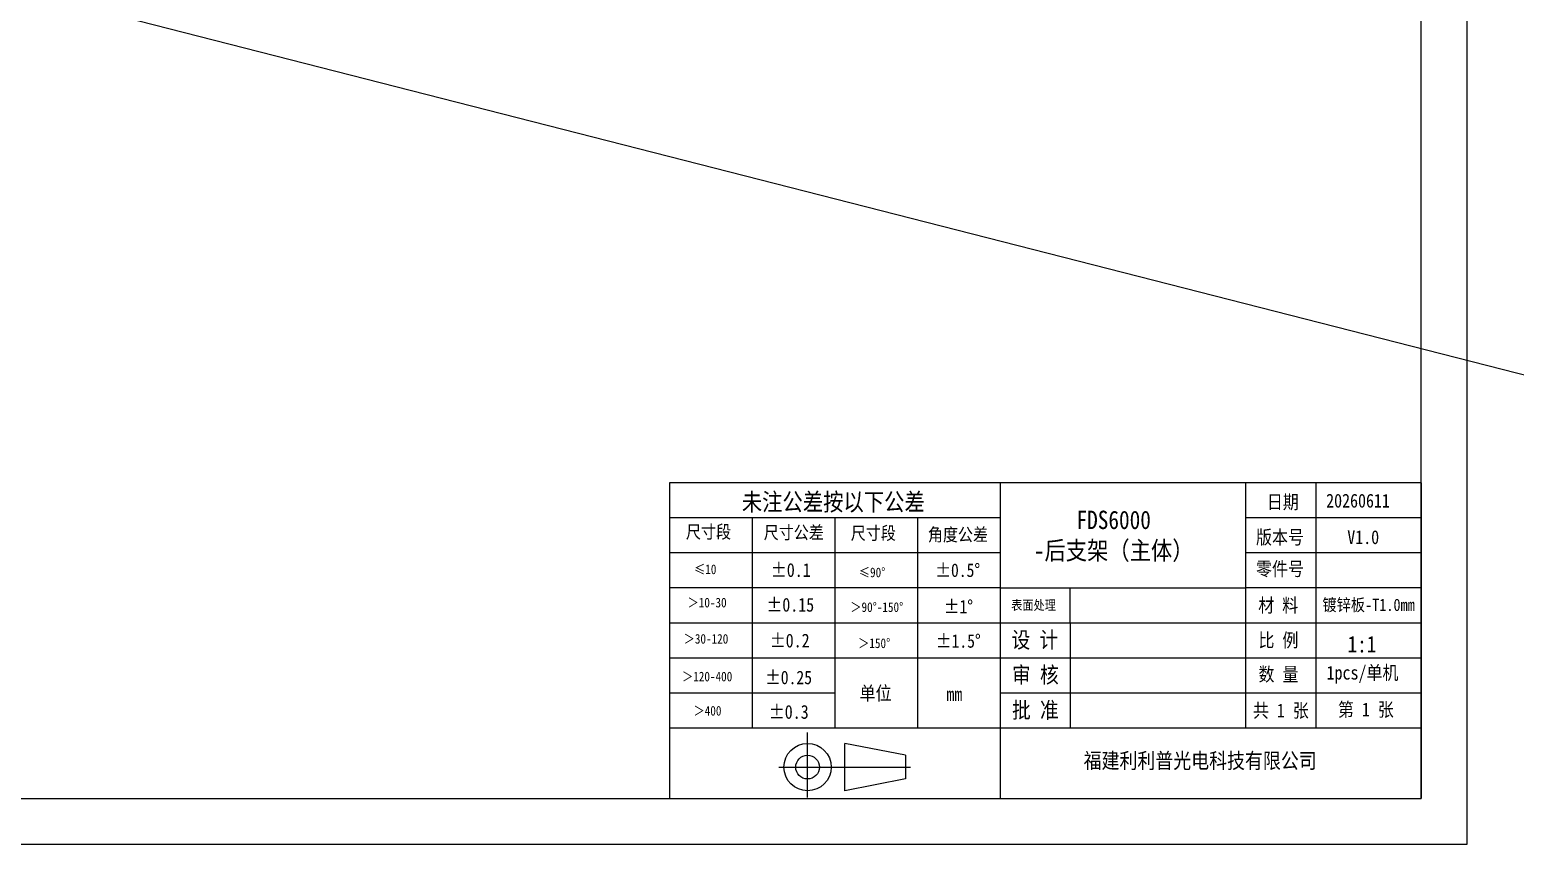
# Model space of a CAD drawing. Header units: millimetres. Extents: x 0 to 8948, y -1340 to 1100.
# Drawn here: x 2491 to 3300, y 0 to 443 of the extents above; entities that cross this region are included whole.
import ezdxf

# ---------------------------------------------------------------- set-up
doc = ezdxf.new("R2010")
doc.units = ezdxf.units.MM
doc.header["$LTSCALE"] = 85.25
doc.layers.get('0').update_dxf_attribs({"linetype": 'CONTINUOUS'})
doc.layers.add('01___PRT_ALL_DTM_PLN', color=7, linetype='CONTINUOUS')
doc.styles.get("Standard").update_dxf_attribs({"font": 'txt', "width": 0.85})

msp = doc.modelspace()

# ---------------------------------------------------------------- linework, layer by layer
for p, q in [((0, 1100), (4304.922, 0)), ((3248.341, 196.801), (2839.146, 196.801)), ((2839.146, 196.801), (2839.146, 25)), ((3019.146, 196.801), (3019.146, 25)), ((3152.705, 196.801), (3152.705, 63.178)), ((3191.074, 196.801), (3191.074, 63.814)), ((3248.341, 196.801), (3248.341, 25)), ((3019.146, 177.712), (2839.146, 177.712)), ((2884.146, 177.712), (2884.146, 63.205)), ((2929.146, 177.712), (2929.146, 63.205)), ((2974.146, 177.712), (2974.146, 63.205)), ((3248.341, 177.712), (3152.705, 177.712)), ((3019.146, 158.623), (2839.146, 158.623)), ((3248.341, 158.623), (3152.705, 158.623)), ((3019.146, 139.534), (2839.146, 139.534)), ((3019.146, 139.534), (3152.705, 139.534)), ((3057.324, 120.445), (3057.324, 139.534)), ((3248.341, 139.534), (3152.705, 139.534)), ((3019.146, 120.445), (2839.146, 120.445)), ((3248.341, 120.445), (3019.146, 120.445)), ((3057.324, 120.445), (3057.324, 63.178)), ((3248.341, 101.356), (2839.146, 101.356)), ((2929.146, 82.294), (2839.146, 82.294)), ((3248.341, 82.267), (3019.146, 82.267)), ((3019.146, 63.205), (2839.146, 63.205)), ((3248.341, 63.178), (3019.146, 63.178)), ((2967.579, 48.447), (2934.503, 54.882)), ((2967.579, 48.447), (2967.579, 35.576)), ((2967.579, 35.576), (2934.503, 29.141)), ((2839.146, 25), (3248.341, 25))]:
    msp.add_line(p, q)
at = {"color": 7, "linetype": 'Continuous'}
for p, q in [((3273.341, 0), (3273.341, 1100)), ((1723.341, 0), (3273.341, 0))]:
    msp.add_line(p, q, dxfattribs=at)
at = {"lineweight": -3}
for p, q in [((2914.293, 25.561), (2914.293, 60.913)), ((2934.503, 29.141), (2934.503, 54.882)), ((2898.584, 42.011), (2970.369, 42.011))]:
    msp.add_line(p, q, dxfattribs=at)
at = {"color": 7, "linetype": 'Continuous'}
msp.add_lwpolyline([(1748.341, 25), (3248.341, 25), (3248.341, 1075), (1748.341, 1075)], close=True, dxfattribs=at)
at = {"lineweight": -3}
for radius in [12.871, 6.435]:
    msp.add_circle((2914.293, 42.011), radius, dxfattribs=at)

# ---------------------------------------------------------------- texts
for s, insert, char_height, width, attachment_point in [('{\\f宋体|b0|i0|c134|p54;未注公差按以下公差}', (2928.303, 185.857), 9.5445, 169.57989, 5), ('{\\fSimSun|b0|i0|c134|p54;日期}', (3173.018, 185.928), 7.5, 56.7, 5), ('{\\fSimSun|b0|i0|c0|p54;202\\fSimSun|b0|i0|c134|p54;60611}', (3196.626, 190.811), 7.5, 47.64523, 1), ('{\\fSimSun|b0|i0|c134|p54;FDS6000\\P-后支架（主体）}', (3080.962, 167.619), 10, 104.15153, 5), ('{\\fSimSun|b0|i0|c134|p54;版本号}', (3171.468, 166.732), 7.5, 56.7, 5), ('{\\fSimSun|b0|i0|c0|p54;V\\fSimSun|b0|i0|c134|p54;1.0}', (3208.124, 170.935), 7.5, 47.64523, 1), ('{\\fSimSun|b0|i0|c134|p54;零件号}', (3171.466, 149.51), 7.5, 57.267, 5), ('{\\fSimSun|b0|i0|c134|p54;表面处理}', (3037.322, 129.92), 5.25, 37.6936, 5), ('{\\fSimSun|b0|i0|c134|p54;材 料}', (3170.519, 129.672), 7.5, 57.267, 5), ('{\\fSimSun|b0|i0|c134|p54;设 计}', (3038.041, 110.819), 8.78094, 37.6936, 5), ('{\\fSimSun|b0|i0|c134|p54;比 例}', (3170.65, 110.712), 7.5, 57.267, 5), ('{\\f宋体|b0|i0|c134|p54;审 核}', (3038.312, 91.769), 8.78094, 38.178, 5), ('{\\fSimSun|b0|i0|c134|p54;数 量}', (3170.642, 92.126), 7.5, 81, 5), ('{\\fSimSun|b0|i0|c134|p54;1pcs/单机}', (3216.411, 92.352), 7.5, 57.267, 5), ('{\\fSimSun|b0|i0|c134|p54;单位}', (2951.332, 81.841), 7.5, 37.6936, 5), ('{\\fSimSun|b0|i0|c134|p54;mm}', (2994.176, 81.758), 7.5, 37.6936, 5), ('{\\f宋体|b0|i0|c134|p54;批 准}', (3038.313, 72.599), 8.78094, 38.178, 5), ('{\\fSimSun|b0|i0|c134|p54;\\H0.85412x;共 1 张\\H1.17079x; }', (3171.962, 72.401), 8.78094, 38.69293, 5), ('{\\fSimSun|b0|i0|c134|p54;\\H0.85412x;第 1 张\\H1.17079x; }', (3218.242, 72.918), 8.78094, 41.14746, 5), ('{\\fSimSun|b1|i0|c134|p54;   福建利利普光电科技有限公司}', (3120.727, 45.052), 8.41825, 188.78327, 5)]:
    msp.add_mtext(s, dxfattribs=dict(insert=insert, char_height=char_height, width=width, attachment_point=attachment_point))
at = {"lineweight": -3, "attachment_point": 5}
for s, insert, char_height, width in [('{\\fSimSun|b0|i0|c134|p54;尺寸段}', (2860.368, 169.694), 7.05878, 63.16955), ('{\\fSimSun|b0|i0|c134|p54;尺寸公差}', (2906.783, 169.351), 7.05878, 63.16955), ('{\\fSimSun|b0|i0|c134|p54;尺寸段}', (2950.102, 169.007), 7.05878, 63.16955), ('{\\fSimSun|b0|i0|c134|p54;角度公差}', (2996.173, 168.148), 7.05878, 63.16955), ('{\\fSimSun|b0|i0|c0|p54;%%P\\fSimSun|b0|i0|c134|p54;0.1}', (2905.163, 149.261), 7.5, 40.66211), ('{\\fSimSun|b0|i0|c134|p54;≤10}', (2858.597, 149.624), 5.25, 20.4485), ('{\\fSimSun|b0|i0|c134|p54;≤90°}', (2949.429, 147.928), 5.25, 61.41484), ('{\\fSimSun|b0|i0|c0|p54;%%P\\fSimSun|b0|i0|c134|p54;0.5\\fSimSun|b0|i0|c0|p54;%%D}', (2996.064, 149.157), 7.35, 40.66211), ('{\\fSimSun|b0|i0|c134|p54;＞10-30}', (2859.597, 131.536), 5.25, 32.56221), ('{\\fSimSun|b0|i0|c0|p54;%%P\\fSimSun|b0|i0|c134|p54;0.15}', (2904.874, 130.346), 7.5, 40.66211), ('{\\fSimSun|b0|i0|c134|p54;＞90°-150°}', (2951.976, 129.058), 5.25, 42.83625), ('{\\fSimSun|b0|i0|c0|p54;%%P\\fSimSun|b0|i0|c134|p54;1\\fSimSun|b0|i0|c0|p54;%%D}', (2996.436, 129.381), 7.35, 40.66211), ('{\\fSimSun|b0|i0|c134|p54;＞30-120}', (2858.995, 111.815), 5.25, 38.82128), ('{\\fSimSun|b0|i0|c0|p54;%%P\\fSimSun|b0|i0|c134|p54;0.2}', (2904.567, 110.853), 7.5, 40.66211), ('{\\fSimSun|b0|i0|c0|p54;%%P\\fSimSun|b0|i0|c134|p54;1.5\\fSimSun|b0|i0|c0|p54;%%D}', (2996.369, 110.633), 7.35, 40.66211), ('{\\fSimSun|b0|i0|c134|p54;＞150°}', (2950.571, 109.406), 5.25, 61.41484), ('{\\fSimSun|b0|i0|c134|p54;＞120-400}', (2859.631, 91.285), 5.25, 38.60023), ('{\\fSimSun|b0|i0|c0|p54;%%P\\fSimSun|b0|i0|c134|p54;0.25}', (2903.963, 90.771), 7.35, 40.66211), ('{\\fSimSun|b0|i0|c134|p54;＞400}', (2859.814, 72.65), 5.25, 61.41484), ('{\\fSimSun|b0|i0|c0|p54;%%P\\fSimSun|b0|i0|c134|p54;0.3}', (2904.048, 72.026), 7.5, 40.66211)]:
    msp.add_mtext(s, dxfattribs=dict(at, insert=insert, char_height=char_height, width=width))
at = {"linetype": 'Continuous', "insert": (3223.891, 113.41), "char_height": 9, "width": 13.6115, "attachment_point": 3, "line_spacing_factor": 0.9}
msp.add_mtext('{\\fSimSun|b0|i0|c134|p2;1:1}', dxfattribs=at)
at = {"layer": '01___PRT_ALL_DTM_PLN', "color": 7, "insert": (3219.709, 129.984), "char_height": 6.6813, "width": 57.267, "attachment_point": 5}
msp.add_mtext('{\\fSimSun|b0|i0|c134|p54;镀锌板-T1.0mm}', dxfattribs=at)

doc.saveas('drawing.dxf')
